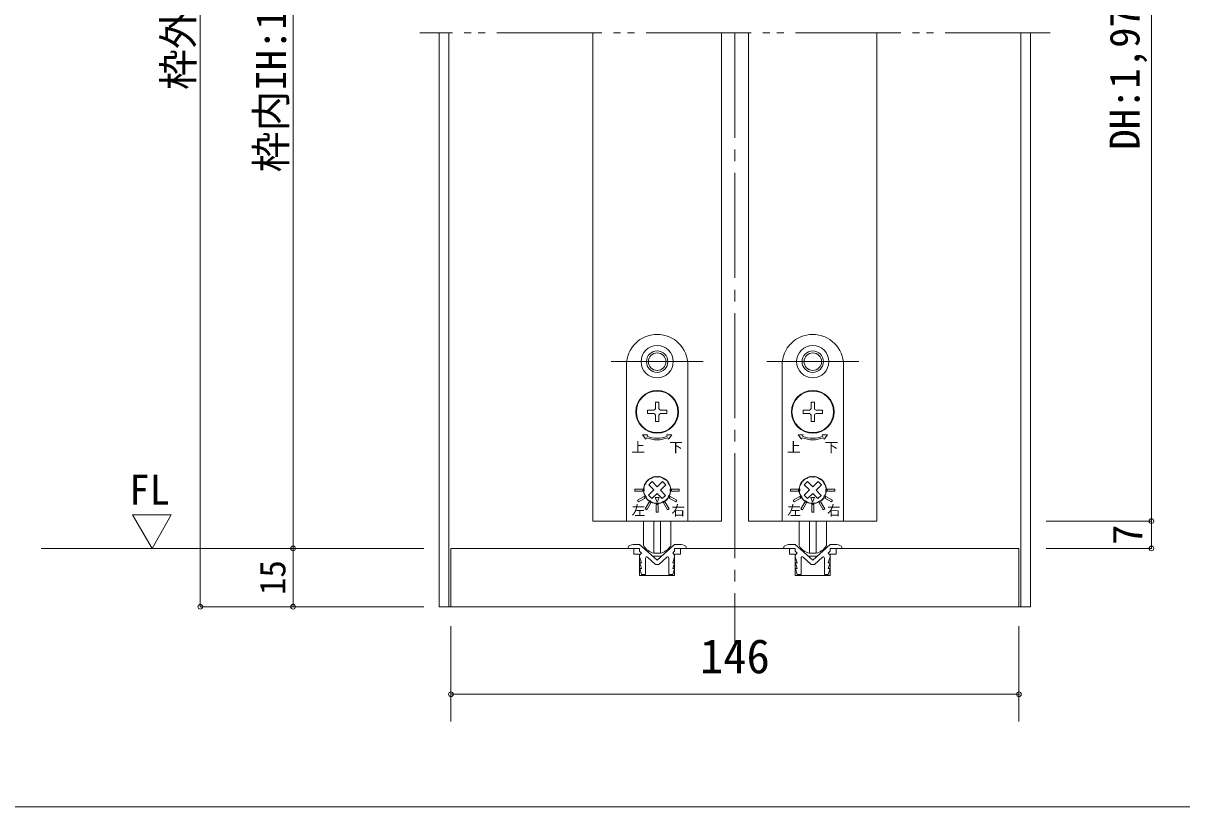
# Model space of a CAD drawing. Units: millimetres on the paper, enlarged 10 times, with parts at other scales. Extents: x -2000 to 2000, y -1385 to 1385.
# Drawn here: x -1442 to -449, y -68 to 604 of the extents above; entities that cross this region are included whole.
import ezdxf
from ezdxf.enums import TextEntityAlignment as Align

# ---------------------------------------------------------------- set-up
doc = ezdxf.new("R2010")
doc.units = ezdxf.units.MM
doc.header["$LTSCALE"] = 10
doc.header["$PDMODE"] = 32
doc.header["$PDSIZE"] = 4
for name, pattern in [('CHAIN2', [12, 9, -1, 1, -1]), ('DOUBLE_CHAIN2', [12.8, 9, -1, 0.6, -0.6, 0.6, -1]), ('USER1', [19.05, 12.7, -6.35])]:
    doc.linetypes.add(name, pattern=pattern)
for name, color, linetype, lineweight in [('1-0_H-SYM', 7, 'Continuous', 20), ('1-1_0', 7, 'Continuous', 20), ('2-0_18', 7, 'Continuous', 18)]:
    doc.layers.add(name, color=color, linetype=linetype, lineweight=lineweight)
doc.styles.add('ＭＳ ゴシック', font='')
doc.styles.get('ＭＳ ゴシック').set_extended_font_data('MS Gothic')

msp = doc.modelspace()

# ---------------------------------------------------------------- linework, layer by layer
at = {"layer": '1-0_H-SYM'}
msp.add_line((380, -67.5), (-1950, -67.5), dxfattribs=at)
msp.add_line((380, -67.5), (-1950, -67.5), dxfattribs=at)
msp.add_lwpolyline([(380, -67.5), (-1950, -67.5), (-1950, 1335)], dxfattribs=at)
msp.add_lwpolyline([(380, -67.5), (-1950, -67.5), (-1950, 1335)], dxfattribs=at)
at = {"layer": '1-1_0'}
msp.add_lwpolyline([(380, -67.5), (-1950, -67.5), (-1950, 1335)], dxfattribs=at)
at = {"layer": '2-0_18', "color": 4, "lineweight": 9}
for p, q in [((-1289.86, 1087.75), (-1289.86, 103.93)), ((-1210.34, 967.75), (-1210.34, 143.89)), ((-474.97, 177.27), (-565.11, 177.27)), ((-474.97, 177.27), (-474.97, 153.93)), ((-1098.44, 153.93), (-1426.1, 153.93)), ((-1210.34, 153.93), (-1210.34, 103.93)), ((-1210.34, 153.93), (-1115.52, 153.93)), ((-474.97, 153.93), (-565.11, 153.93)), ((-1098.44, 103.93), (-1289.86, 103.93)), ((-1098.44, 103.93), (-1214.51, 103.93)), ((-1210.34, 103.93), (-1115.52, 103.93))]:
    msp.add_line(p, q, dxfattribs=at)
at = {"layer": '2-0_18', "linetype": 'DOUBLE_CHAIN2', "lineweight": 20}
msp.add_line((-561.78, 595.6), (-1101.78, 595.6), dxfattribs=at)
at = {"layer": '2-0_18', "lineweight": 20}
for p, q in [((-1085.11, 595.6), (-1085.11, 103.93)), ((-1076.78, 595.6), (-1076.78, 103.93)), ((-953.44, 595.6), (-953.44, 177.27)), ((-843.44, 595.6), (-843.44, 177.27)), ((-820.11, 595.6), (-820.11, 177.27)), ((-710.11, 595.6), (-710.11, 177.27)), ((-586.78, 595.6), (-586.78, 103.93)), ((-578.44, 595.6), (-578.44, 103.93)), ((-953.44, 177.27), (-843.44, 177.27)), ((-820.11, 177.27), (-710.11, 177.27)), ((-918.44, 153.93), (-1075.11, 153.93)), ((-922.44, 153.93), (-913.44, 153.93)), ((-918.44, 153.93), (-918.44, 148.93)), ((-918.44, 148.93), (-913.44, 148.93)), ((-913.44, 157.26), (-917.73, 157.26)), ((-913.44, 148.93), (-913.44, 130.6)), ((-883.44, 157.26), (-879.16, 157.26)), ((-874.44, 153.93), (-883.44, 153.93)), ((-883.44, 130.6), (-883.44, 148.93)), ((-878.44, 148.93), (-883.44, 148.93)), ((-878.44, 153.93), (-878.44, 148.93)), ((-785.11, 153.93), (-878.44, 153.93)), ((-789.11, 153.93), (-780.11, 153.93)), ((-785.11, 153.93), (-785.11, 148.93)), ((-785.11, 148.93), (-780.11, 148.93)), ((-780.11, 157.26), (-784.4, 157.26)), ((-780.11, 148.93), (-780.11, 130.6)), ((-750.11, 157.26), (-745.82, 157.26)), ((-741.11, 153.93), (-750.11, 153.93)), ((-750.11, 130.6), (-750.11, 148.93)), ((-745.11, 148.93), (-750.11, 148.93)), ((-745.11, 153.93), (-745.11, 148.93)), ((-588.44, 153.93), (-745.11, 153.93)), ((-588.44, 103.93), (-588.44, 153.93)), ((-908.44, 131.6), (-908.44, 145.69)), ((-906.78, 146.43), (-899.84, 140.26)), ((-902.19, 147.26), (-894.69, 147.26)), ((-899.84, 140.26), (-897.05, 140.26)), ((-890.11, 146.43), (-897.05, 140.26)), ((-888.44, 145.69), (-888.44, 131.6)), ((-775.11, 145.69), (-775.11, 131.6)), ((-773.45, 146.43), (-766.51, 140.26)), ((-761.36, 147.26), (-768.86, 147.26)), ((-763.72, 140.26), (-766.51, 140.26)), ((-756.78, 146.43), (-763.72, 140.26)), ((-755.11, 131.6), (-755.11, 145.69)), ((-883.44, 130.6), (-913.44, 130.6)), ((-911.78, 131.6), (-913.28, 136.6)), ((-911.78, 131.6), (-908.44, 131.6)), ((-885.11, 131.6), (-888.44, 131.6)), ((-885.11, 131.6), (-883.61, 136.6)), ((-750.11, 130.6), (-780.11, 130.6)), ((-778.44, 131.6), (-779.94, 136.6)), ((-778.44, 131.6), (-775.11, 131.6)), ((-751.78, 131.6), (-755.11, 131.6)), ((-751.78, 131.6), (-750.28, 136.6)), ((-1085.11, 103.93), (-578.44, 103.93)), ((-1075.11, 5.6), (-1075.11, 87.26)), ((-588.44, 5.6), (-588.44, 87.26)), ((-588.44, 28.93), (-1075.11, 28.93))]:
    msp.add_line(p, q, dxfattribs=at)
at = {"layer": '2-0_18', "color": 4, "linetype": 'CHAIN2', "lineweight": 9}
msp.add_line((-831.78, 595.6), (-831.78, 70.6), dxfattribs=at)
at = {"layer": '2-0_18', "color": 2, "linetype": 'USER1'}
for p, q in [((-937.94, 313.93), (-858.94, 313.93)), ((-804.61, 313.93), (-725.61, 313.93))]:
    msp.add_line(p, q, dxfattribs=at)
at = {"layer": '2-0_18'}
for p, q in [((-924.78, 310.93), (-924.78, 177.27)), ((-872.11, 177.27), (-872.11, 310.93)), ((-791.44, 310.93), (-791.44, 177.27)), ((-738.78, 177.27), (-738.78, 310.93)), ((-896.94, 279.27), (-899.94, 279.27)), ((-899.94, 273.77), (-899.94, 279.27)), ((-896.94, 273.77), (-896.94, 279.27)), ((-763.61, 279.27), (-766.61, 279.27)), ((-766.61, 273.77), (-766.61, 279.27)), ((-763.61, 273.77), (-763.61, 279.27)), ((-901.28, 269.43), (-906.78, 269.43)), ((-899.94, 262.6), (-899.94, 268.1)), ((-896.94, 262.6), (-896.94, 268.1)), ((-890.11, 272.43), (-895.61, 272.43)), ((-890.11, 269.43), (-895.61, 269.43)), ((-890.11, 272.43), (-890.11, 269.43)), ((-767.94, 269.43), (-773.44, 269.43)), ((-766.61, 262.6), (-766.61, 268.1)), ((-763.61, 262.6), (-763.61, 268.1)), ((-756.78, 272.43), (-762.28, 272.43)), ((-756.78, 269.43), (-762.28, 269.43)), ((-756.78, 272.43), (-756.78, 269.43)), ((-896.94, 262.6), (-899.94, 262.6)), ((-763.61, 262.6), (-766.61, 262.6)), ((-901.27, 203.97), (-905.69, 208.5)), ((-898.41, 206.76), (-893.88, 211.18)), ((-767.94, 203.97), (-772.36, 208.5)), ((-765.07, 206.76), (-760.54, 211.18)), ((-905.8, 199.54), (-901.27, 203.97)), ((-903.01, 196.68), (-905.8, 199.54)), ((-903.01, 196.68), (-898.48, 201.1)), ((-894.05, 196.57), (-898.48, 201.1)), ((-891.19, 199.36), (-894.05, 196.57)), ((-772.47, 199.54), (-767.94, 203.97)), ((-769.68, 196.68), (-772.47, 199.54)), ((-769.68, 196.68), (-765.14, 201.1)), ((-760.72, 196.57), (-765.14, 201.1)), ((-757.86, 199.36), (-760.72, 196.57)), ((-924.78, 177.27), (-872.11, 177.27)), ((-910.11, 156.82), (-910.11, 177.27)), ((-901.36, 177.27), (-901.36, 149.75)), ((-895.53, 177.27), (-895.53, 149.75)), ((-886.78, 177.27), (-886.78, 156.82)), ((-791.44, 177.27), (-738.78, 177.27)), ((-776.78, 156.82), (-776.78, 177.27)), ((-768.03, 177.27), (-768.03, 149.75)), ((-762.19, 177.27), (-762.19, 149.75)), ((-753.44, 177.27), (-753.44, 156.82)), ((-901.36, 149.75), (-895.53, 149.75)), ((-768.03, 149.75), (-762.19, 149.75))]:
    msp.add_line(p, q, dxfattribs=at)
at = {"layer": '2-0_18', "color": 4, "lineweight": 9}
msp.add_lwpolyline([(-474.97, 177.27), (-474.97, 941.08), (-474.97, 967.75)], dxfattribs=at)
at = {"layer": '2-0_18'}
for points in [[(-901.28, 272.43), (-906.78, 272.43), (-906.78, 269.43)], [(-767.94, 272.43), (-773.44, 272.43), (-773.44, 269.43)], [(-907.12, 249.99), (-906.61, 251.22), (-910.94, 251.22), (-908.14, 247.53), (-907.63, 248.76)], [(-889.26, 248.76), (-888.75, 247.53), (-885.95, 251.22), (-890.28, 251.22), (-889.77, 249.99)], [(-773.78, 249.99), (-773.27, 251.22), (-777.6, 251.22), (-774.8, 247.53), (-774.29, 248.76)], [(-755.92, 248.76), (-755.41, 247.53), (-752.62, 251.22), (-756.95, 251.22), (-756.44, 249.99)], [(-898.41, 206.76), (-902.83, 211.29), (-905.69, 208.5)], [(-891.19, 199.36), (-895.61, 203.9), (-891.08, 208.32), (-893.88, 211.18)], [(-765.07, 206.76), (-769.5, 211.29), (-772.36, 208.5)], [(-757.86, 199.36), (-762.28, 203.9), (-757.75, 208.32), (-760.54, 211.18)]]:
    msp.add_lwpolyline(points, dxfattribs=at)
for points in [[(-917.44, 203.1), (-910.78, 203.1), (-910.78, 204.77), (-917.44, 204.77)], [(-879.44, 204.77), (-886.11, 204.77), (-886.11, 203.1), (-879.44, 203.1)], [(-784.11, 203.1), (-777.44, 203.1), (-777.44, 204.77), (-784.11, 204.77)], [(-746.11, 204.77), (-752.78, 204.77), (-752.78, 203.1), (-746.11, 203.1)], [(-914.48, 193.71), (-908.71, 197.04), (-909.54, 198.49), (-915.31, 195.15)], [(-907.22, 187.06), (-903.89, 192.83), (-905.33, 193.67), (-908.66, 187.89)], [(-898.57, 193.6), (-896.85, 197.58), (-900.19, 197.62)], [(-897.61, 191.6), (-899.28, 191.6), (-899.28, 184.93), (-897.61, 184.93)], [(-888.22, 187.89), (-891.55, 193.67), (-893, 192.83), (-889.66, 187.06)], [(-881.57, 195.15), (-887.34, 198.49), (-888.18, 197.04), (-882.4, 193.71)], [(-781.15, 193.71), (-775.37, 197.04), (-776.21, 198.49), (-781.98, 195.15)], [(-773.89, 187.06), (-770.55, 192.83), (-772, 193.67), (-775.33, 187.89)], [(-765.24, 193.6), (-763.52, 197.58), (-766.85, 197.62)], [(-764.28, 191.6), (-765.94, 191.6), (-765.94, 184.93), (-764.28, 184.93)], [(-754.89, 187.89), (-758.22, 193.67), (-759.66, 192.83), (-756.33, 187.06)], [(-748.24, 195.15), (-754.01, 198.49), (-754.84, 197.04), (-749.07, 193.71)]]:
    msp.add_lwpolyline(points, close=True, dxfattribs=at)
at = {"layer": '2-0_18', "color": 4, "lineweight": 9}
msp.add_lwpolyline([(-1331.17, 153.93), (-1314.68, 182.62), (-1347.87, 182.62)], close=True, dxfattribs=at)
at = {"layer": '2-0_18', "lineweight": 20}
for points in [[(-1075.11, 153.93), (-1075.11, 103.93), (-588.44, 103.93)], [(-913.44, 157.26), (-898.44, 143.93), (-883.44, 157.26)], [(-913.44, 146.6), (-913.44, 148.26), (-911.78, 149.93), (-913.44, 151.6), (-913.44, 153.93)], [(-883.44, 146.6), (-883.44, 148.26), (-885.11, 149.93), (-883.44, 151.6), (-883.44, 153.93)], [(-750.11, 157.26), (-765.11, 143.93), (-780.11, 157.26)], [(-780.11, 146.6), (-780.11, 148.26), (-778.44, 149.93), (-780.11, 151.6), (-780.11, 153.93)], [(-750.11, 146.6), (-750.11, 148.26), (-751.78, 149.93), (-750.11, 151.6), (-750.11, 153.93)], [(-913.28, 136.6), (-911.78, 136.6), (-913.28, 141.6), (-911.78, 141.6), (-913.44, 146.6)], [(-883.61, 136.6), (-885.11, 136.6), (-883.61, 141.6), (-885.11, 141.6), (-883.44, 146.6)], [(-779.94, 136.6), (-778.44, 136.6), (-779.94, 141.6), (-778.44, 141.6), (-780.11, 146.6)], [(-750.28, 136.6), (-751.78, 136.6), (-750.28, 141.6), (-751.78, 141.6), (-750.11, 146.6)]]:
    msp.add_lwpolyline(points, dxfattribs=at)
at = {"layer": '2-0_18'}
for centre, radius in [((-898.44, 313.93), 13.83), ((-765.11, 313.93), 13.83), ((-898.44, 313.93), 9.17), ((-898.44, 313.93), 7.5), ((-765.11, 313.93), 9.17), ((-765.11, 313.93), 7.5), ((-898.44, 270.93), 18.33), ((-898.44, 270.93), 17.83), ((-765.11, 270.93), 18.33), ((-765.11, 270.93), 17.83)]:
    msp.add_circle(centre, radius, dxfattribs=at)
for centre, radius, start, end in [((-898.44, 310.93), 26.33, 0, 180), ((-765.11, 310.93), 26.33, 0, 180), ((-901.28, 273.77), 1.33, 270, 360), ((-901.28, 268.1), 1.33, 360, 90), ((-895.61, 273.77), 1.33, 180, 270), ((-895.61, 268.1), 1.33, 90, 180), ((-767.94, 273.77), 1.33, 270, 360), ((-767.94, 268.1), 1.33, 360, 90), ((-762.28, 273.77), 1.33, 180, 270), ((-762.28, 268.1), 1.33, 90, 180), ((-898.44, 270.93), 24, 247.5, 292.5), ((-898.44, 270.93), 22.67, 247.5, 292.5), ((-765.11, 270.93), 24, 247.5, 292.5), ((-765.11, 270.93), 22.67, 247.5, 292.5), ((-898.44, 203.93), 11.67, 98.90298, 201.09702), ((-906.14, 206.67), 3.33, 129.87866, 160.42431), ((-898.44, 203.93), 11.17, 146.90028, 151.69834), ((-904.53, 209.38), 3.33, 138.17431, 168.71996), ((-898.44, 203.93), 11.5, 130.42431, 138.17431), ((-903.74, 210.15), 3.33, 99.87866, 130.42431), ((-898.44, 203.93), 11.17, 116.90028, 121.69834), ((-900.99, 211.69), 3.33, 108.17431, 138.71996), ((-898.44, 203.93), 11.5, 100.42431, 108.17431), ((-899.92, 211.96), 3.33, 69.87866, 100.42431), ((-899.89, 213.15), 2.33, 72.61143, 98.90298), ((-898.44, 217.77), 2.5, 252.61143, 287.38857), ((-898.44, 203.93), 11.17, 86.90028, 91.69834), ((-896.77, 211.93), 3.33, 78.17431, 108.71996), ((-897, 213.15), 2.33, 81.09702, 107.38857), ((-898.44, 203.93), 11.67, 338.90298, 81.09702), ((-898.44, 203.93), 11.5, 70.42431, 78.17431), ((-895.71, 211.63), 3.33, 39.87866, 70.42431), ((-898.44, 203.93), 11.17, 56.90028, 61.69834), ((-893, 210.02), 3.33, 48.17431, 78.71996), ((-898.44, 203.93), 11.5, 40.42431, 48.17431), ((-892.23, 209.23), 3.33, 9.87866, 40.42431), ((-898.44, 203.93), 11.17, 26.90028, 31.69834), ((-890.68, 206.48), 3.33, 18.17431, 48.71996), ((-765.11, 203.93), 11.67, 98.90298, 201.09702), ((-772.8, 206.67), 3.33, 129.87866, 160.42431), ((-765.11, 203.93), 11.17, 146.90028, 151.69834), ((-771.19, 209.38), 3.33, 138.17431, 168.71996), ((-765.11, 203.93), 11.5, 130.42431, 138.17431), ((-770.4, 210.15), 3.33, 99.87866, 130.42431), ((-765.11, 203.93), 11.17, 116.90028, 121.69834), ((-767.66, 211.69), 3.33, 108.17431, 138.71996), ((-765.11, 203.93), 11.5, 100.42431, 108.17431), ((-766.59, 211.96), 3.33, 69.87866, 100.42431), ((-766.55, 213.15), 2.33, 72.61143, 98.90298), ((-765.11, 217.77), 2.5, 252.61143, 287.38857), ((-765.11, 203.93), 11.17, 86.90028, 91.69834), ((-763.44, 211.93), 3.33, 78.17431, 108.71996), ((-763.66, 213.15), 2.33, 81.09702, 107.38857), ((-765.11, 203.93), 11.67, 338.90298, 81.09702), ((-765.11, 203.93), 11.5, 70.42431, 78.17431), ((-762.37, 211.63), 3.33, 39.87866, 70.42431), ((-765.11, 203.93), 11.17, 56.90028, 61.69834), ((-759.66, 210.02), 3.33, 48.17431, 78.71996), ((-765.11, 203.93), 11.5, 40.42431, 48.17431), ((-758.89, 209.23), 3.33, 9.87866, 40.42431), ((-765.11, 203.93), 11.17, 26.90028, 31.69834), ((-757.35, 206.48), 3.33, 18.17431, 48.71996), ((-906.47, 202.45), 3.33, 159.87866, 190.42431), ((-906.44, 205.61), 3.33, 168.17431, 198.71996), ((-898.44, 203.93), 11.5, 190.42431, 198.17431), ((-898.44, 203.93), 11.5, 160.42431, 168.17431), ((-898.44, 203.93), 11.17, 176.90028, 181.69834), ((-906.2, 201.39), 3.33, 198.17431, 228.71996), ((-907.15, 200.57), 2.33, 201.09702, 227.38857), ((-910.42, 197.02), 2.5, 12.61143, 47.38857), ((-898.44, 203.93), 11.17, 206.90028, 211.69834), ((-898.44, 203.93), 11.17, 326.90028, 331.69834), ((-886.46, 197.02), 2.5, 132.61143, 167.38857), ((-890.75, 201.2), 3.33, 309.87866, 340.42431), ((-889.73, 200.57), 2.33, 312.61143, 338.90298), ((-898.44, 203.93), 11.5, 340.42431, 348.17431), ((-898.44, 203.93), 11.5, 10.42431, 18.17431), ((-898.44, 203.93), 11.17, 356.90028, 1.69834), ((-890.45, 202.26), 3.33, 348.17431, 18.71996), ((-890.41, 205.41), 3.33, 339.87866, 10.42431), ((-773.14, 202.45), 3.33, 159.87866, 190.42431), ((-773.1, 205.61), 3.33, 168.17431, 198.71996), ((-765.11, 203.93), 11.5, 190.42431, 198.17431), ((-765.11, 203.93), 11.5, 160.42431, 168.17431), ((-765.11, 203.93), 11.17, 176.90028, 181.69834), ((-772.87, 201.39), 3.33, 198.17431, 228.71996), ((-773.82, 200.57), 2.33, 201.09702, 227.38857), ((-777.09, 197.02), 2.5, 12.61143, 47.38857), ((-765.11, 203.93), 11.17, 206.90028, 211.69834), ((-765.11, 203.93), 11.17, 326.90028, 331.69834), ((-753.13, 197.02), 2.5, 132.61143, 167.38857), ((-757.41, 201.2), 3.33, 309.87866, 340.42431), ((-756.4, 200.57), 2.33, 312.61143, 338.90298), ((-765.11, 203.93), 11.5, 340.42431, 348.17431), ((-765.11, 203.93), 11.5, 10.42431, 18.17431), ((-765.11, 203.93), 11.17, 356.90028, 1.69834), ((-757.12, 202.26), 3.33, 348.17431, 18.71996), ((-757.08, 205.41), 3.33, 339.87866, 10.42431), ((-905.71, 198.07), 2.33, 192.61143, 218.90298), ((-904.66, 198.64), 3.33, 189.87866, 220.42431), ((-898.44, 203.93), 11.67, 218.90298, 321.09702), ((-898.44, 203.93), 11.5, 220.42431, 228.17431), ((-903.89, 197.85), 3.33, 228.17431, 258.71996), ((-898.44, 203.93), 11.17, 236.90028, 241.69834), ((-901.18, 196.24), 3.33, 219.87866, 250.42431), ((-898.44, 203.93), 11.5, 250.42431, 258.17431), ((-900.12, 195.94), 3.33, 258.17431, 288.71996), ((-898.44, 203.93), 11.17, 266.90028, 271.69834), ((-896.96, 195.9), 3.33, 249.87866, 280.42431), ((-898.44, 203.93), 11.5, 280.42431, 288.17431), ((-895.9, 196.17), 3.33, 288.17431, 318.71996), ((-898.44, 203.93), 11.17, 296.90028, 301.69834), ((-893.15, 197.72), 3.33, 279.87866, 310.42431), ((-898.44, 203.93), 11.5, 310.42431, 318.17431), ((-892.36, 198.49), 3.33, 318.17431, 348.71996), ((-891.18, 198.07), 2.33, 321.09702, 347.38857), ((-772.37, 198.07), 2.33, 192.61143, 218.90298), ((-771.33, 198.64), 3.33, 189.87866, 220.42431), ((-765.11, 203.93), 11.67, 218.90298, 321.09702), ((-765.11, 203.93), 11.5, 220.42431, 228.17431), ((-770.56, 197.85), 3.33, 228.17431, 258.71996), ((-765.11, 203.93), 11.17, 236.90028, 241.69834), ((-767.85, 196.24), 3.33, 219.87866, 250.42431), ((-765.11, 203.93), 11.5, 250.42431, 258.17431), ((-766.78, 195.94), 3.33, 258.17431, 288.71996), ((-765.11, 203.93), 11.17, 266.90028, 271.69834), ((-763.63, 195.9), 3.33, 249.87866, 280.42431), ((-765.11, 203.93), 11.5, 280.42431, 288.17431), ((-762.56, 196.17), 3.33, 288.17431, 318.71996), ((-765.11, 203.93), 11.17, 296.90028, 301.69834), ((-759.81, 197.72), 3.33, 279.87866, 310.42431), ((-765.11, 203.93), 11.5, 310.42431, 318.17431), ((-759.02, 198.49), 3.33, 318.17431, 348.71996), ((-757.85, 198.07), 2.33, 321.09702, 347.38857), ((-908.44, 156.82), 1.67, 180, 210.56067), ((-898.4, 162.75), 13.33, 210.56067, 257.16143), ((-898.49, 162.75), 13.33, 282.83857, 329.43933), ((-888.44, 156.82), 1.67, 329.43933, 360), ((-775.11, 156.82), 1.67, 180, 210.56067), ((-765.06, 162.75), 13.33, 210.56067, 257.16143), ((-765.16, 162.75), 13.33, 282.83857, 329.43933), ((-755.11, 156.82), 1.67, 329.43933, 360)]:
    msp.add_arc(centre, radius, start, end, dxfattribs=at)
at = {"layer": '2-0_18', "lineweight": 20}
for centre, radius, start, end in [((-922.44, 154.93), 1, 121.58633, 270), ((-917.73, 147.26), 10, 90, 121.58633), ((-879.16, 147.26), 10, 58.41365, 90), ((-874.44, 154.93), 1, 270, 58.41365), ((-789.11, 154.93), 1, 121.58633, 270), ((-784.4, 147.26), 10, 90, 121.58633), ((-745.82, 147.26), 10, 58.41365, 90), ((-741.11, 154.93), 1, 270, 58.41365), ((-907.44, 145.69), 1, 48.36646, 180), ((-889.44, 145.69), 1, 0, 131.63353), ((-774.11, 145.69), 1, 48.36646, 180), ((-756.11, 145.69), 1, 0, 131.63353)]:
    msp.add_arc(centre, radius, start, end, dxfattribs=at)
at = {"layer": '2-0_18', "color": 4}
for p in [(-474.97, 177.27), (-1210.34, 153.93), (-474.97, 153.93), (-1289.86, 103.93), (-1210.34, 103.93)]:
    msp.add_point(p, dxfattribs=at)
at = {"layer": '2-0_18'}
for p in [(-1075.11, 28.93), (-588.44, 28.93)]:
    msp.add_point(p, dxfattribs=at)

# ---------------------------------------------------------------- texts
at = {"layer": '2-0_18', "style": 'ＭＳ ゴシック'}
for s, height, p in [('枠外H:2,036', 25.66, (-1288.2, 546.69)), ('枠内IH:1,985', 25.66, (-1208.68, 476.12)), ('DH:1,970', 25.66, (-477.47, 495.51)), ('7', 25.66, (-474.97, 156.85)), ('15', 21.99, (-1210.34, 113.93))]:
    msp.add_text(s, height=height, rotation=90, dxfattribs=at).set_placement(p, align=Align.BOTTOM_LEFT)
for s, height, p in [('上', 8.55, (-920.52, 233.87)), ('下', 8.55, (-888.2, 233.62)), ('上', 8.55, (-787.19, 233.87)), ('下', 8.55, (-754.86, 233.62)), ('FL', 25.66, (-1350.83, 183.73)), ('左', 8.55, (-920.21, 179.69)), ('右', 8.55, (-886.23, 179.61)), ('左', 8.55, (-786.87, 179.69)), ('右', 8.55, (-752.9, 179.61)), ('146', 29.33, (-861.78, 38.1))]:
    msp.add_text(s, height=height, dxfattribs=at).set_placement(p, align=Align.BOTTOM_LEFT)

doc.saveas('drawing.dxf')
